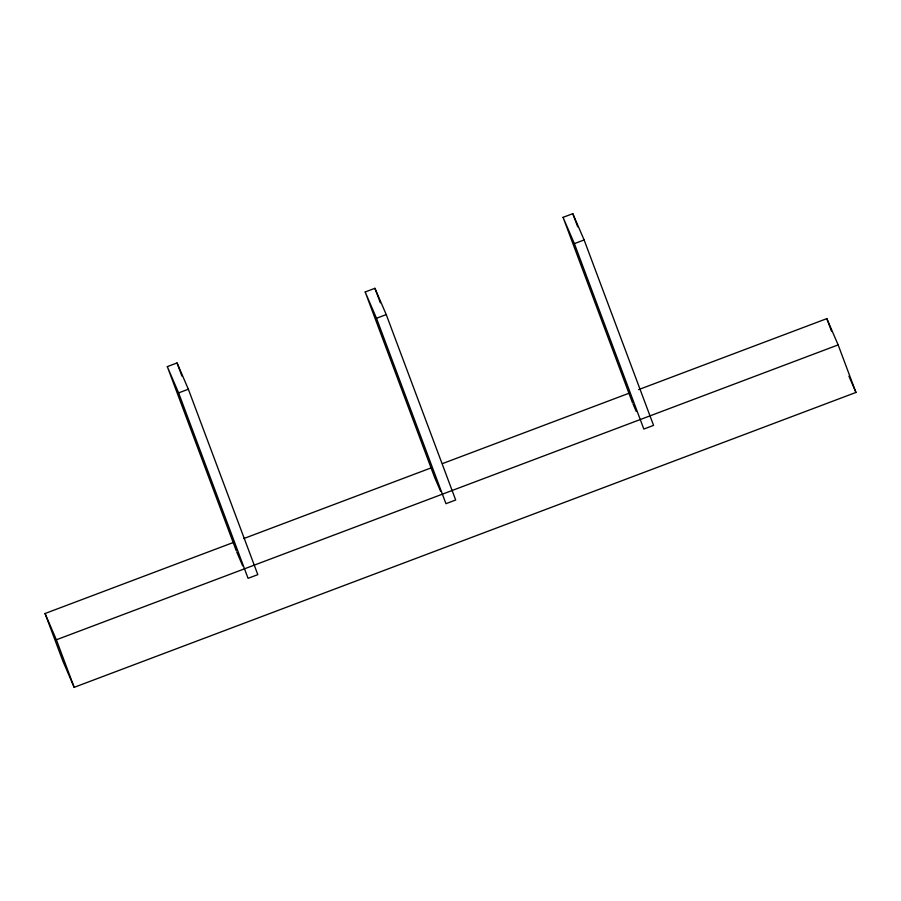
<?xml version="1.0" encoding="UTF-8"?>
<svg xmlns="http://www.w3.org/2000/svg" width="901" height="901" viewBox="0 0 901 901"><rect width="100%" height="100%" fill="white"/><g stroke="black" fill="none" stroke-linecap="round" stroke-linejoin="round"><path stroke-width="1.35" d="M167.304 366.628L177.046 362.945L188.354 389.221L257.81 574.647L248.068 578.329L178.612 392.892L167.304 366.628L236.265 550.736M365.187 291.98L374.917 288.309L386.236 314.584L455.681 500.01L445.95 503.682L376.494 318.256L365.187 291.98L434.631 477.417L440.555 491.18M563.057 217.344L572.799 213.672L584.118 239.948L653.563 425.373L643.821 429.045L574.376 243.619L563.057 217.344L632.513 402.781M178.612 392.892L188.354 389.221M376.494 318.256L386.236 314.584M574.376 243.619L584.118 239.948M638.618 389.615L826.825 318.627L838.144 344.903L855.95 392.442L74.175 687.328L62.856 661.052L45.05 613.513L233.258 542.515M243.788 538.55L431.996 467.563M442.515 463.587L629.405 393.095M45.05 613.513L56.369 639.778L838.144 344.903M848.945 376.19L855.95 392.442M633.054 404.031L636.286 411.532M236.749 552.054L242.684 565.817M826.825 318.627L831.646 331.478M572.799 213.672L577.721 226.827M374.917 288.309L380.335 302.781M177.046 362.945L181.968 376.1M56.369 639.778L74.175 687.328"/></g></svg>
